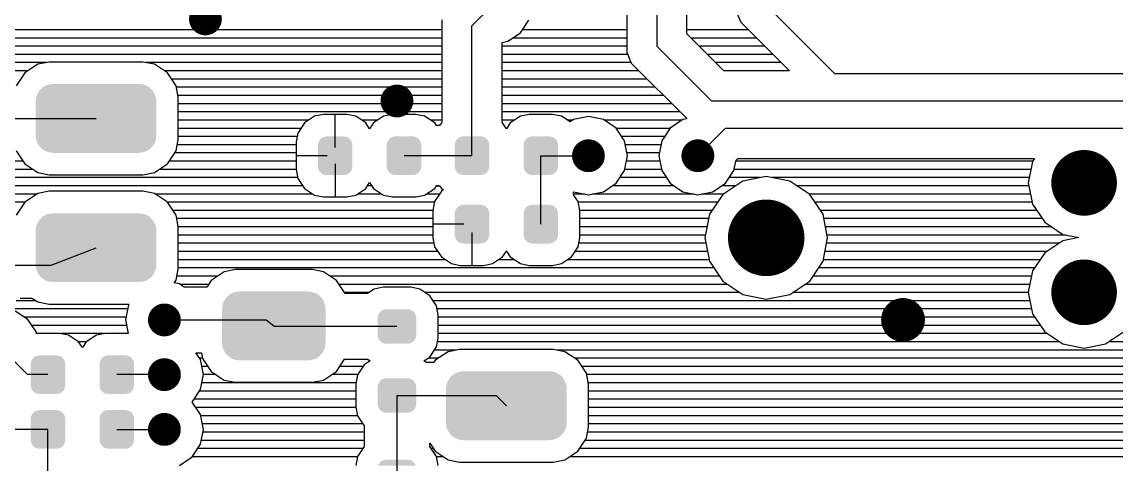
# Model space of a CAD drawing. Extents: x 295 to 953, y 10 to 290.
# Drawn here: x 559.1 to 625.1, y 147 to 173.7 of the extents above; entities that cross this region are included whole.
import ezdxf

# ---------------------------------------------------------------- set-up
doc = ezdxf.new("R2010")
doc.units = 0
doc.header["$LTSCALE"] = 5
doc.header["$MEASUREMENT"] = 0
doc.layers.get('0').update_dxf_attribs({"linetype": 'CONTINUOUS', "lineweight": 25})
doc.layers.add('DV-DPO-A6_BOT', color=7, linetype='CONTINUOUS')

msp = doc.modelspace()

# ---------------------------------------------------------------- linework, layer by layer
for points, const_width in [([(570.631, 173.89, -1), (569.641, 173.89, -1)], 0.991), ([(582.188, 168.937, -1), (581.198, 168.937, -1)], 0.991), ([(593.745, 165.635, -1), (592.755, 165.635, -1)], 0.991), ([(600.349, 165.635, -1), (599.359, 165.635, -1)], 0.991), ([(624.157, 163.998, -1), (622.175, 163.998, -1)], 1.981), ([(605.137, 160.682, -1), (602.826, 160.682, -1)], 2.311), ([(624.157, 157.394, -1), (622.175, 157.394, -1)], 1.981), ([(568.155, 155.729, -1), (567.164, 155.729, -1)], 0.991), ([(612.897, 155.729, -1), (611.576, 155.729, -1)], 1.321), ([(568.155, 152.427, -1), (567.164, 152.427, -1)], 0.991), ([(568.155, 149.125, -1), (567.164, 149.125, -1)], 0.991)]:
    msp.add_lwpolyline(points, format="xyb", close=True, dxfattribs=dict(const_width=const_width))
for points in [[(566.943, 169.575), (566.782, 169.735), (560.12, 169.575), (560.282, 169.735)], [(566.782, 169.735), (566.776, 169.739), (560.282, 169.735), (560.286, 169.739)], [(566.776, 169.739), (566.584, 169.86), (560.286, 169.739), (560.481, 169.86)], [(566.584, 169.86), (566.576, 169.863), (560.481, 169.86), (560.486, 169.863)], [(566.576, 169.863), (566.363, 169.937), (560.486, 169.863), (560.703, 169.937)], [(566.363, 169.937), (566.35, 169.938), (560.703, 169.937), (560.707, 169.938)], [(566.35, 169.938), (566.131, 169.962), (560.707, 169.938), (560.933, 169.962)], [(566.131, 169.962), (566.131, 169.968), (560.933, 169.962), (560.933, 169.968)], [(567.174, 168.924), (567.149, 169.15), (559.89, 168.924), (559.916, 169.15)], [(567.149, 169.15), (567.146, 169.157), (559.916, 169.15), (559.917, 169.157)], [(567.146, 169.157), (567.072, 169.371), (559.917, 169.157), (559.992, 169.371)], [(567.072, 169.371), (567.068, 169.377), (559.992, 169.371), (559.995, 169.377)], [(567.068, 169.377), (566.948, 169.57), (559.995, 169.377), (560.117, 169.57)], [(566.948, 169.57), (566.943, 169.575), (560.117, 169.57), (560.12, 169.575)], [(567.171, 168.841), (567.174, 168.924), (559.893, 168.841), (559.89, 168.924)], [(567.171, 166.933), (567.171, 168.841), (559.893, 166.933), (559.893, 168.841)], [(567.174, 166.85), (567.171, 166.933), (559.89, 166.85), (559.893, 166.933)], [(567.148, 166.624), (567.174, 166.85), (559.915, 166.624), (559.89, 166.85)], [(567.147, 166.618), (567.148, 166.624), (559.917, 166.618), (559.915, 166.624)], [(567.071, 166.403), (567.147, 166.618), (559.992, 166.403), (559.917, 166.618)], [(579.008, 166.286), (578.986, 166.431), (576.928, 166.286), (576.953, 166.431)], [(578.986, 166.431), (578.978, 166.448), (576.953, 166.431), (576.956, 166.448)], [(578.978, 166.448), (578.914, 166.579), (576.956, 166.448), (577.025, 166.579)], [(578.914, 166.579), (578.9, 166.594), (577.025, 166.579), (577.033, 166.594)], [(578.9, 166.594), (578.799, 166.698), (577.033, 166.594), (577.141, 166.698)], [(578.799, 166.698), (578.779, 166.708), (577.141, 166.698), (577.152, 166.708)], [(578.779, 166.708), (578.653, 166.774), (577.152, 166.708), (577.29, 166.774)], [(578.653, 166.774), (578.619, 166.779), (577.29, 166.774), (577.301, 166.779)], [(578.619, 166.779), (578.49, 166.8), (577.301, 166.779), (577.446, 166.8)], [(578.49, 166.8), (578.49, 166.804), (577.446, 166.8), (577.446, 166.804)], [(583.162, 166.286), (583.14, 166.431), (581.082, 166.286), (581.107, 166.431)], [(583.14, 166.431), (583.132, 166.448), (581.107, 166.431), (581.11, 166.448)], [(583.132, 166.448), (583.068, 166.579), (581.11, 166.448), (581.179, 166.579)], [(583.068, 166.579), (583.054, 166.594), (581.179, 166.579), (581.187, 166.594)], [(583.054, 166.594), (582.953, 166.698), (581.187, 166.594), (581.295, 166.698)], [(582.953, 166.698), (582.932, 166.708), (581.295, 166.698), (581.306, 166.708)], [(582.932, 166.708), (582.807, 166.774), (581.306, 166.708), (581.444, 166.774)], [(582.807, 166.774), (582.773, 166.779), (581.444, 166.774), (581.455, 166.779)], [(582.773, 166.779), (582.644, 166.8), (581.455, 166.779), (581.6, 166.8)], [(582.644, 166.8), (582.644, 166.804), (581.6, 166.8), (581.6, 166.804)], [(587.263, 166.286), (587.241, 166.431), (585.183, 166.286), (585.208, 166.431)], [(587.241, 166.431), (587.233, 166.448), (585.208, 166.431), (585.211, 166.448)], [(587.233, 166.448), (587.169, 166.579), (585.211, 166.448), (585.28, 166.579)], [(587.169, 166.579), (587.155, 166.594), (585.28, 166.579), (585.288, 166.594)], [(587.155, 166.594), (587.054, 166.698), (585.288, 166.594), (585.396, 166.698)], [(587.054, 166.698), (587.034, 166.708), (585.396, 166.698), (585.407, 166.708)], [(587.034, 166.708), (586.908, 166.774), (585.407, 166.708), (585.545, 166.774)], [(586.908, 166.774), (586.874, 166.779), (585.545, 166.774), (585.556, 166.779)], [(586.874, 166.779), (586.745, 166.8), (585.556, 166.779), (585.701, 166.8)], [(586.745, 166.8), (586.745, 166.804), (585.701, 166.8), (585.701, 166.804)], [(591.417, 166.286), (591.395, 166.431), (589.337, 166.286), (589.362, 166.431)], [(591.395, 166.431), (591.387, 166.448), (589.362, 166.431), (589.365, 166.448)], [(591.387, 166.448), (591.323, 166.579), (589.365, 166.448), (589.434, 166.579)], [(591.323, 166.579), (591.309, 166.594), (589.434, 166.579), (589.442, 166.594)], [(591.309, 166.594), (591.208, 166.698), (589.442, 166.594), (589.55, 166.698)], [(591.208, 166.698), (591.187, 166.708), (589.55, 166.698), (589.561, 166.708)], [(591.187, 166.708), (591.062, 166.774), (589.561, 166.708), (589.699, 166.774)], [(591.062, 166.774), (591.028, 166.779), (589.699, 166.774), (589.71, 166.779)], [(591.028, 166.779), (590.899, 166.8), (589.71, 166.779), (589.855, 166.8)], [(590.899, 166.8), (590.899, 166.804), (589.855, 166.8), (589.855, 166.804)], [(567.069, 166.397), (567.071, 166.403), (559.995, 166.397), (559.992, 166.403)], [(566.947, 166.205), (567.069, 166.397), (560.116, 166.205), (559.995, 166.397)], [(566.944, 166.2), (566.947, 166.205), (560.121, 166.2), (560.116, 166.205)], [(566.781, 166.039), (566.944, 166.2), (560.281, 166.039), (560.121, 166.2)], [(566.777, 166.035), (566.781, 166.039), (560.288, 166.035), (560.281, 166.039)], [(566.583, 165.915), (566.777, 166.035), (560.479, 165.915), (560.288, 166.035)], [(566.578, 165.912), (566.583, 165.915), (560.488, 165.912), (560.479, 165.915)], [(566.361, 165.838), (566.578, 165.912), (560.701, 165.838), (560.488, 165.912)], [(566.357, 165.836), (566.361, 165.838), (560.714, 165.836), (560.701, 165.838)], [(566.131, 165.812), (566.357, 165.836), (560.933, 165.812), (560.714, 165.836)], [(566.131, 165.807), (566.131, 165.812), (560.933, 165.807), (560.933, 165.812)], [(579.008, 166.283), (579.008, 166.286), (576.928, 166.283), (576.928, 166.286)], [(579.008, 164.988), (579.008, 166.283), (576.928, 164.988), (576.928, 166.283)], [(583.162, 166.283), (583.162, 166.286), (581.082, 166.283), (581.082, 166.286)], [(583.162, 164.988), (583.162, 166.283), (581.082, 164.988), (581.082, 166.283)], [(587.263, 166.283), (587.263, 166.286), (585.183, 166.283), (585.183, 166.286)], [(587.263, 164.988), (587.263, 166.283), (585.183, 164.988), (585.183, 166.283)], [(591.417, 166.283), (591.417, 166.286), (589.337, 166.283), (589.337, 166.286)], [(591.417, 164.988), (591.417, 166.283), (589.337, 164.988), (589.337, 166.283)], [(579.008, 164.985), (579.008, 164.988), (576.928, 164.985), (576.928, 164.988)], [(578.984, 164.84), (579.008, 164.985), (576.95, 164.84), (576.928, 164.985)], [(578.981, 164.822), (578.984, 164.84), (576.959, 164.822), (576.95, 164.84)], [(578.911, 164.691), (578.981, 164.822), (577.022, 164.691), (576.959, 164.822)], [(578.903, 164.676), (578.911, 164.691), (577.037, 164.676), (577.022, 164.691)], [(578.795, 164.573), (578.903, 164.676), (577.137, 164.573), (577.037, 164.676)], [(578.784, 164.562), (578.795, 164.573), (577.158, 164.562), (577.137, 164.573)], [(578.647, 164.497), (578.784, 164.562), (577.284, 164.497), (577.158, 164.562)], [(578.635, 164.492), (578.647, 164.497), (577.317, 164.492), (577.284, 164.497)], [(578.49, 164.471), (578.635, 164.492), (577.446, 164.471), (577.317, 164.492)], [(578.49, 164.466), (578.49, 164.471), (577.446, 164.466), (577.446, 164.471)], [(583.162, 164.985), (583.162, 164.988), (581.082, 164.985), (581.082, 164.988)], [(583.138, 164.84), (583.162, 164.985), (581.104, 164.84), (581.082, 164.985)], [(583.135, 164.822), (583.138, 164.84), (581.112, 164.822), (581.104, 164.84)], [(583.065, 164.691), (583.135, 164.822), (581.176, 164.691), (581.112, 164.822)], [(583.057, 164.676), (583.065, 164.691), (581.191, 164.676), (581.176, 164.691)], [(582.949, 164.573), (583.057, 164.676), (581.291, 164.573), (581.191, 164.676)], [(582.938, 164.562), (582.949, 164.573), (581.312, 164.562), (581.291, 164.573)], [(582.801, 164.497), (582.938, 164.562), (581.438, 164.497), (581.312, 164.562)], [(582.789, 164.492), (582.801, 164.497), (581.471, 164.492), (581.438, 164.497)], [(582.644, 164.471), (582.789, 164.492), (581.6, 164.471), (581.471, 164.492)], [(582.644, 164.466), (582.644, 164.471), (581.6, 164.466), (581.6, 164.471)], [(587.263, 164.985), (587.263, 164.988), (585.183, 164.985), (585.183, 164.988)], [(587.239, 164.84), (587.263, 164.985), (585.205, 164.84), (585.183, 164.985)], [(587.236, 164.822), (587.239, 164.84), (585.214, 164.822), (585.205, 164.84)], [(587.166, 164.691), (587.236, 164.822), (585.277, 164.691), (585.214, 164.822)], [(587.158, 164.676), (587.166, 164.691), (585.292, 164.676), (585.277, 164.691)], [(587.05, 164.573), (587.158, 164.676), (585.392, 164.573), (585.292, 164.676)], [(587.039, 164.562), (587.05, 164.573), (585.413, 164.562), (585.392, 164.573)], [(586.902, 164.497), (587.039, 164.562), (585.539, 164.497), (585.413, 164.562)], [(586.89, 164.492), (586.902, 164.497), (585.572, 164.492), (585.539, 164.497)], [(586.745, 164.471), (586.89, 164.492), (585.701, 164.471), (585.572, 164.492)], [(586.745, 164.466), (586.745, 164.471), (585.701, 164.466), (585.701, 164.471)], [(591.417, 164.985), (591.417, 164.988), (589.337, 164.985), (589.337, 164.988)], [(591.393, 164.84), (591.417, 164.985), (589.359, 164.84), (589.337, 164.985)], [(591.39, 164.822), (591.393, 164.84), (589.367, 164.822), (589.359, 164.84)], [(591.32, 164.691), (591.39, 164.822), (589.431, 164.691), (589.367, 164.822)], [(591.312, 164.676), (591.32, 164.691), (589.446, 164.676), (589.431, 164.691)], [(591.204, 164.573), (591.312, 164.676), (589.546, 164.573), (589.446, 164.676)], [(591.193, 164.562), (591.204, 164.573), (589.567, 164.562), (589.546, 164.573)], [(591.056, 164.497), (591.193, 164.562), (589.693, 164.497), (589.567, 164.562)], [(591.044, 164.492), (591.056, 164.497), (589.726, 164.492), (589.693, 164.497)], [(590.899, 164.471), (591.044, 164.492), (589.855, 164.471), (589.726, 164.492)], [(590.899, 164.466), (590.899, 164.471), (589.855, 164.466), (589.855, 164.471)], [(587.169, 162.452), (587.155, 162.467), (585.28, 162.452), (585.288, 162.467)], [(587.155, 162.467), (587.054, 162.57), (585.288, 162.467), (585.396, 162.57)], [(587.054, 162.57), (587.034, 162.581), (585.396, 162.57), (585.407, 162.581)], [(587.034, 162.581), (586.908, 162.646), (585.407, 162.581), (585.545, 162.646)], [(586.908, 162.646), (586.874, 162.652), (585.545, 162.646), (585.556, 162.652)], [(586.874, 162.652), (586.745, 162.672), (585.556, 162.652), (585.701, 162.672)], [(586.745, 162.672), (586.745, 162.677), (585.701, 162.672), (585.701, 162.677)], [(591.323, 162.452), (591.309, 162.467), (589.434, 162.452), (589.442, 162.467)], [(591.309, 162.467), (591.208, 162.57), (589.442, 162.467), (589.55, 162.57)], [(591.208, 162.57), (591.187, 162.581), (589.55, 162.57), (589.561, 162.581)], [(591.187, 162.581), (591.062, 162.646), (589.561, 162.581), (589.699, 162.646)], [(591.062, 162.646), (591.028, 162.652), (589.699, 162.646), (589.71, 162.652)], [(591.028, 162.652), (590.899, 162.672), (589.71, 162.652), (589.855, 162.672)], [(590.899, 162.672), (590.899, 162.677), (589.855, 162.672), (589.855, 162.677)], [(566.943, 161.776), (566.782, 161.936), (560.12, 161.776), (560.282, 161.936)], [(566.782, 161.936), (566.776, 161.94), (560.282, 161.936), (560.286, 161.94)], [(566.776, 161.94), (566.584, 162.06), (560.286, 161.94), (560.481, 162.06)], [(566.584, 162.06), (566.576, 162.063), (560.481, 162.06), (560.486, 162.063)], [(566.576, 162.063), (566.363, 162.137), (560.486, 162.063), (560.703, 162.137)], [(566.363, 162.137), (566.35, 162.139), (560.703, 162.137), (560.707, 162.139)], [(566.35, 162.139), (566.131, 162.163), (560.707, 162.139), (560.933, 162.163)], [(566.131, 162.163), (566.131, 162.168), (560.933, 162.163), (560.933, 162.168)], [(587.263, 162.158), (587.241, 162.303), (585.183, 162.158), (585.208, 162.303)], [(587.263, 162.155), (587.263, 162.158), (585.183, 162.155), (585.183, 162.158)], [(587.263, 160.861), (587.263, 162.155), (585.183, 160.861), (585.183, 162.155)], [(587.241, 162.303), (587.233, 162.321), (585.208, 162.303), (585.211, 162.321)], [(587.233, 162.321), (587.169, 162.452), (585.211, 162.321), (585.28, 162.452)], [(591.417, 162.158), (591.395, 162.303), (589.337, 162.158), (589.362, 162.303)], [(591.417, 162.155), (591.417, 162.158), (589.337, 162.155), (589.337, 162.158)], [(591.417, 160.861), (591.417, 162.155), (589.337, 160.861), (589.337, 162.155)], [(591.395, 162.303), (591.387, 162.321), (589.362, 162.303), (589.365, 162.321)], [(591.387, 162.321), (591.323, 162.452), (589.365, 162.321), (589.434, 162.452)], [(567.174, 161.125), (567.149, 161.351), (559.89, 161.125), (559.916, 161.351)], [(567.149, 161.351), (567.146, 161.357), (559.916, 161.351), (559.917, 161.357)], [(567.146, 161.357), (567.072, 161.572), (559.917, 161.357), (559.992, 161.572)], [(567.072, 161.572), (567.068, 161.578), (559.992, 161.572), (559.995, 161.578)], [(567.068, 161.578), (566.948, 161.77), (559.995, 161.578), (560.117, 161.77)], [(566.948, 161.77), (566.943, 161.776), (560.117, 161.77), (560.12, 161.776)], [(567.171, 161.042), (567.174, 161.125), (559.893, 161.042), (559.89, 161.125)], [(567.171, 159.134), (567.171, 161.042), (559.893, 159.134), (559.893, 161.042)], [(587.263, 160.857), (587.263, 160.861), (585.183, 160.857), (585.183, 160.861)], [(587.239, 160.712), (587.263, 160.857), (585.205, 160.712), (585.183, 160.857)], [(587.236, 160.695), (587.239, 160.712), (585.214, 160.695), (585.205, 160.712)], [(587.166, 160.564), (587.236, 160.695), (585.277, 160.564), (585.214, 160.695)], [(587.158, 160.549), (587.166, 160.564), (585.292, 160.549), (585.277, 160.564)], [(587.05, 160.446), (587.158, 160.549), (585.392, 160.446), (585.292, 160.549)], [(591.417, 160.857), (591.417, 160.861), (589.337, 160.857), (589.337, 160.861)], [(591.393, 160.712), (591.417, 160.857), (589.359, 160.712), (589.337, 160.857)], [(591.39, 160.695), (591.393, 160.712), (589.367, 160.695), (589.359, 160.712)], [(591.32, 160.564), (591.39, 160.695), (589.431, 160.564), (589.367, 160.695)], [(591.312, 160.549), (591.32, 160.564), (589.446, 160.549), (589.431, 160.564)], [(591.204, 160.446), (591.312, 160.549), (589.546, 160.446), (589.446, 160.549)], [(587.039, 160.435), (587.05, 160.446), (585.413, 160.435), (585.392, 160.446)], [(586.902, 160.369), (587.039, 160.435), (585.539, 160.369), (585.413, 160.435)], [(586.89, 160.364), (586.902, 160.369), (585.572, 160.364), (585.539, 160.369)], [(586.745, 160.343), (586.89, 160.364), (585.701, 160.343), (585.572, 160.364)], [(586.745, 160.339), (586.745, 160.343), (585.701, 160.339), (585.701, 160.343)], [(591.193, 160.435), (591.204, 160.446), (589.567, 160.435), (589.546, 160.446)], [(591.056, 160.369), (591.193, 160.435), (589.693, 160.369), (589.567, 160.435)], [(591.044, 160.364), (591.056, 160.369), (589.726, 160.364), (589.693, 160.369)], [(590.899, 160.343), (591.044, 160.364), (589.855, 160.343), (589.726, 160.364)], [(590.899, 160.339), (590.899, 160.343), (589.855, 160.339), (589.855, 160.343)], [(567.174, 159.051), (567.171, 159.134), (559.89, 159.051), (559.893, 159.134)], [(567.148, 158.825), (567.174, 159.051), (559.915, 158.825), (559.89, 159.051)], [(567.147, 158.819), (567.148, 158.825), (559.917, 158.819), (559.915, 158.825)], [(567.071, 158.604), (567.147, 158.819), (559.992, 158.604), (559.917, 158.819)], [(567.069, 158.598), (567.071, 158.604), (559.995, 158.598), (559.992, 158.604)], [(566.947, 158.406), (567.069, 158.598), (560.116, 158.406), (559.995, 158.598)], [(566.944, 158.4), (566.947, 158.406), (560.121, 158.4), (560.116, 158.406)], [(566.781, 158.24), (566.944, 158.4), (560.281, 158.24), (560.121, 158.4)], [(566.777, 158.236), (566.781, 158.24), (560.288, 158.236), (560.281, 158.24)], [(566.583, 158.116), (566.777, 158.236), (560.479, 158.116), (560.288, 158.236)], [(566.578, 158.113), (566.583, 158.116), (560.488, 158.113), (560.479, 158.116)], [(566.361, 158.039), (566.578, 158.113), (560.701, 158.039), (560.488, 158.113)], [(566.357, 158.037), (566.361, 158.039), (560.714, 158.037), (560.701, 158.039)], [(566.131, 158.013), (566.357, 158.037), (560.933, 158.013), (560.714, 158.037)], [(566.131, 158.008), (566.131, 158.013), (560.933, 158.008), (560.933, 158.013)], [(577.15, 157.056), (576.995, 157.213), (571.375, 157.056), (571.534, 157.213)], [(576.995, 157.213), (576.982, 157.22), (571.534, 157.213), (571.542, 157.22)], [(576.982, 157.22), (576.797, 157.338), (571.542, 157.22), (571.732, 157.338)], [(576.797, 157.338), (576.782, 157.343), (571.732, 157.338), (571.741, 157.343)], [(576.782, 157.343), (576.576, 157.415), (571.741, 157.343), (571.955, 157.415)], [(576.576, 157.415), (576.552, 157.418), (571.955, 157.415), (571.963, 157.418)], [(576.552, 157.418), (576.344, 157.442), (571.963, 157.418), (572.183, 157.442)], [(576.344, 157.442), (576.344, 157.446), (572.183, 157.442), (572.183, 157.446)], [(577.384, 156.406), (577.359, 156.626), (571.143, 156.406), (571.169, 156.626)], [(577.359, 156.626), (577.355, 156.639), (571.169, 156.626), (571.17, 156.639)], [(577.355, 156.639), (577.283, 156.848), (571.17, 156.639), (571.245, 156.848)], [(577.283, 156.848), (577.276, 156.859), (571.245, 156.848), (571.249, 156.859)], [(577.276, 156.859), (577.16, 157.047), (571.249, 156.859), (571.369, 157.047)], [(577.16, 157.047), (577.15, 157.056), (571.369, 157.047), (571.375, 157.056)], [(577.384, 156.403), (577.384, 156.406), (571.143, 156.403), (571.143, 156.406)], [(577.384, 154.329), (577.384, 156.403), (571.143, 154.329), (571.143, 156.403)], [(582.862, 154.811), (582.862, 155.855), (580.524, 154.811), (580.524, 155.855)], [(582.858, 155.855), (582.837, 156.001), (580.527, 155.855), (580.551, 156.001)], [(582.837, 156.001), (582.829, 156.018), (580.551, 156.001), (580.553, 156.018)], [(582.829, 156.018), (582.766, 156.15), (580.553, 156.018), (580.622, 156.15)], [(582.766, 156.15), (582.753, 156.164), (580.622, 156.15), (580.63, 156.164)], [(582.753, 156.164), (582.652, 156.269), (580.63, 156.164), (580.737, 156.269)], [(582.652, 156.269), (582.633, 156.279), (580.737, 156.269), (580.748, 156.279)], [(582.633, 156.279), (582.506, 156.346), (580.748, 156.279), (580.885, 156.346)], [(582.506, 156.346), (582.475, 156.351), (580.885, 156.346), (580.896, 156.351)], [(582.475, 156.351), (582.343, 156.373), (580.896, 156.351), (581.042, 156.373)], [(582.835, 154.665), (582.858, 154.811), (580.548, 154.665), (580.527, 154.811)], [(582.832, 154.648), (582.835, 154.665), (580.556, 154.648), (580.548, 154.665)], [(582.763, 154.516), (582.832, 154.648), (580.619, 154.516), (580.556, 154.648)], [(577.384, 154.326), (577.384, 154.329), (571.143, 154.326), (571.143, 154.329)], [(577.358, 154.106), (577.384, 154.326), (571.168, 154.106), (571.143, 154.326)], [(577.356, 154.094), (577.358, 154.106), (571.172, 154.094), (571.168, 154.106)], [(577.282, 153.884), (577.356, 154.094), (571.243, 153.884), (571.172, 154.094)], [(577.278, 153.873), (577.282, 153.884), (571.251, 153.873), (571.243, 153.884)], [(582.756, 154.502), (582.763, 154.516), (580.633, 154.502), (580.619, 154.516)], [(582.648, 154.397), (582.756, 154.502), (580.734, 154.397), (580.633, 154.502)], [(582.638, 154.387), (582.648, 154.397), (580.753, 154.387), (580.734, 154.397)], [(582.5, 154.32), (582.638, 154.387), (580.88, 154.32), (580.753, 154.387)], [(582.489, 154.315), (582.5, 154.32), (580.911, 154.315), (580.88, 154.32)], [(582.343, 154.293), (582.489, 154.315), (581.042, 154.293), (580.911, 154.315)], [(561.673, 153.078), (561.651, 153.223), (559.593, 153.078), (559.617, 153.223)], [(561.651, 153.223), (561.642, 153.24), (559.617, 153.223), (559.62, 153.24)], [(561.642, 153.24), (561.579, 153.371), (559.62, 153.24), (559.69, 153.371)], [(561.579, 153.371), (561.564, 153.386), (559.69, 153.371), (559.697, 153.386)], [(561.564, 153.386), (561.464, 153.49), (559.697, 153.386), (559.805, 153.49)], [(561.464, 153.49), (561.443, 153.5), (559.805, 153.49), (559.817, 153.5)], [(561.443, 153.5), (561.317, 153.566), (559.817, 153.5), (559.954, 153.566)], [(561.317, 153.566), (561.283, 153.571), (559.954, 153.566), (559.966, 153.571)], [(561.283, 153.571), (561.154, 153.592), (559.966, 153.571), (560.111, 153.592)], [(561.154, 153.592), (561.154, 153.596), (560.111, 153.592), (560.111, 153.596)], [(565.827, 153.078), (565.805, 153.223), (563.746, 153.078), (563.771, 153.223)], [(565.805, 153.223), (565.796, 153.24), (563.771, 153.223), (563.774, 153.24)], [(565.796, 153.24), (565.733, 153.371), (563.774, 153.24), (563.844, 153.371)], [(565.733, 153.371), (565.718, 153.386), (563.844, 153.371), (563.851, 153.386)], [(565.718, 153.386), (565.618, 153.49), (563.851, 153.386), (563.959, 153.49)], [(565.618, 153.49), (565.597, 153.5), (563.959, 153.49), (563.971, 153.5)], [(565.597, 153.5), (565.471, 153.566), (563.971, 153.5), (564.108, 153.566)], [(565.471, 153.566), (565.437, 153.571), (564.108, 153.566), (564.12, 153.571)], [(565.437, 153.571), (565.308, 153.592), (564.12, 153.571), (564.265, 153.592)], [(565.308, 153.592), (565.308, 153.596), (564.265, 153.592), (564.265, 153.596)], [(577.158, 153.686), (577.278, 153.873), (571.367, 153.686), (571.251, 153.873)], [(577.152, 153.676), (577.158, 153.686), (571.377, 153.676), (571.367, 153.686)], [(576.993, 153.52), (577.152, 153.676), (571.532, 153.52), (571.377, 153.676)], [(576.985, 153.512), (576.993, 153.52), (571.544, 153.512), (571.532, 153.52)], [(576.794, 153.394), (576.985, 153.512), (571.73, 153.394), (571.544, 153.512)], [(576.786, 153.389), (576.794, 153.394), (571.745, 153.389), (571.73, 153.394)], [(576.572, 153.317), (576.786, 153.389), (571.951, 153.317), (571.745, 153.389)], [(576.564, 153.314), (576.572, 153.317), (571.975, 153.314), (571.951, 153.317)], [(576.344, 153.29), (576.564, 153.314), (572.183, 153.29), (571.975, 153.314)], [(576.344, 153.286), (576.344, 153.29), (572.183, 153.286), (572.183, 153.29)], [(561.673, 153.075), (561.673, 153.078), (559.593, 153.075), (559.593, 153.078)], [(561.673, 151.78), (561.673, 153.075), (559.593, 151.78), (559.593, 153.075)], [(565.827, 153.075), (565.827, 153.078), (563.746, 153.075), (563.746, 153.078)], [(565.827, 151.78), (565.827, 153.075), (563.746, 151.78), (563.746, 153.075)], [(591.341, 152.527), (591.128, 152.601), (585.251, 152.527), (585.468, 152.601)], [(591.128, 152.601), (591.115, 152.603), (585.468, 152.601), (585.472, 152.603)], [(591.115, 152.603), (590.896, 152.627), (585.472, 152.603), (585.698, 152.627)], [(590.896, 152.627), (590.896, 152.632), (585.698, 152.627), (585.698, 152.632)], [(582.829, 151.857), (582.766, 151.989), (580.553, 151.857), (580.622, 151.989)], [(582.766, 151.989), (582.753, 152.004), (580.622, 151.989), (580.63, 152.004)], [(582.753, 152.004), (582.652, 152.108), (580.63, 152.004), (580.737, 152.108)], [(582.652, 152.108), (582.633, 152.119), (580.737, 152.108), (580.748, 152.119)], [(582.633, 152.119), (582.506, 152.185), (580.748, 152.119), (580.885, 152.185)], [(582.506, 152.185), (582.475, 152.191), (580.885, 152.185), (580.896, 152.191)], [(582.475, 152.191), (582.343, 152.213), (580.896, 152.191), (581.042, 152.213)], [(591.911, 151.821), (591.837, 152.036), (584.682, 151.821), (584.757, 152.036)], [(591.837, 152.036), (591.833, 152.042), (584.757, 152.036), (584.76, 152.042)], [(591.833, 152.042), (591.713, 152.234), (584.76, 152.042), (584.882, 152.234)], [(591.713, 152.234), (591.708, 152.239), (584.882, 152.234), (584.885, 152.239)], [(591.708, 152.239), (591.547, 152.4), (584.885, 152.239), (585.047, 152.4)], [(591.547, 152.4), (591.541, 152.404), (585.047, 152.4), (585.051, 152.404)], [(591.541, 152.404), (591.349, 152.524), (585.051, 152.404), (585.246, 152.524)], [(591.349, 152.524), (591.341, 152.527), (585.246, 152.524), (585.251, 152.527)], [(561.673, 151.777), (561.673, 151.78), (559.593, 151.777), (559.593, 151.78)], [(561.648, 151.632), (561.673, 151.777), (559.615, 151.632), (559.593, 151.777)], [(561.645, 151.614), (561.648, 151.632), (559.623, 151.614), (559.615, 151.632)], [(561.576, 151.483), (561.645, 151.614), (559.687, 151.483), (559.623, 151.614)], [(561.568, 151.468), (561.576, 151.483), (559.701, 151.468), (559.687, 151.483)], [(561.46, 151.365), (561.568, 151.468), (559.802, 151.365), (559.701, 151.468)], [(561.449, 151.354), (561.46, 151.365), (559.822, 151.354), (559.802, 151.365)], [(561.311, 151.289), (561.449, 151.354), (559.948, 151.289), (559.822, 151.354)], [(561.3, 151.284), (561.311, 151.289), (559.982, 151.284), (559.948, 151.289)], [(561.154, 151.263), (561.3, 151.284), (560.111, 151.263), (559.982, 151.284)], [(561.154, 151.258), (561.154, 151.263), (560.111, 151.258), (560.111, 151.263)], [(565.827, 151.777), (565.827, 151.78), (563.746, 151.777), (563.746, 151.78)], [(565.802, 151.632), (565.827, 151.777), (563.768, 151.632), (563.746, 151.777)], [(565.799, 151.614), (565.802, 151.632), (563.777, 151.614), (563.768, 151.632)], [(565.73, 151.483), (565.799, 151.614), (563.841, 151.483), (563.777, 151.614)], [(565.722, 151.468), (565.73, 151.483), (563.855, 151.468), (563.841, 151.483)], [(565.614, 151.365), (565.722, 151.468), (563.956, 151.365), (563.855, 151.468)], [(565.603, 151.354), (565.614, 151.365), (563.976, 151.354), (563.956, 151.365)], [(565.465, 151.289), (565.603, 151.354), (564.102, 151.289), (563.976, 151.354)], [(565.454, 151.284), (565.465, 151.289), (564.136, 151.284), (564.102, 151.289)], [(565.308, 151.263), (565.454, 151.284), (564.265, 151.263), (564.136, 151.284)], [(565.308, 151.258), (565.308, 151.263), (564.265, 151.258), (564.265, 151.263)], [(582.862, 150.651), (582.862, 151.694), (580.524, 150.651), (580.524, 151.694)], [(582.858, 151.694), (582.837, 151.841), (580.527, 151.694), (580.551, 151.841)], [(582.837, 151.841), (582.829, 151.857), (580.551, 151.841), (580.553, 151.857)], [(591.939, 151.589), (591.914, 151.815), (584.655, 151.589), (584.681, 151.815)], [(591.936, 151.506), (591.939, 151.589), (584.658, 151.506), (584.655, 151.589)], [(591.936, 149.598), (591.936, 151.506), (584.658, 149.598), (584.658, 151.506)], [(591.914, 151.815), (591.911, 151.821), (584.681, 151.815), (584.682, 151.821)], [(582.835, 150.505), (582.858, 150.651), (580.548, 150.505), (580.527, 150.651)], [(561.673, 149.776), (561.651, 149.921), (559.593, 149.776), (559.617, 149.921)], [(561.651, 149.921), (561.642, 149.938), (559.617, 149.921), (559.62, 149.938)], [(561.642, 149.938), (561.579, 150.069), (559.62, 149.938), (559.69, 150.069)], [(561.579, 150.069), (561.564, 150.084), (559.69, 150.069), (559.697, 150.084)], [(561.564, 150.084), (561.464, 150.188), (559.697, 150.084), (559.805, 150.188)], [(561.464, 150.188), (561.443, 150.198), (559.805, 150.188), (559.817, 150.198)], [(561.443, 150.198), (561.317, 150.264), (559.817, 150.198), (559.954, 150.264)], [(561.317, 150.264), (561.283, 150.269), (559.954, 150.264), (559.966, 150.269)], [(561.283, 150.269), (561.154, 150.29), (559.966, 150.269), (560.111, 150.29)], [(561.154, 150.29), (561.154, 150.294), (560.111, 150.29), (560.111, 150.294)], [(565.827, 149.776), (565.805, 149.921), (563.746, 149.776), (563.771, 149.921)], [(565.805, 149.921), (565.796, 149.938), (563.771, 149.921), (563.774, 149.938)], [(565.796, 149.938), (565.733, 150.069), (563.774, 149.938), (563.844, 150.069)], [(565.733, 150.069), (565.718, 150.084), (563.844, 150.069), (563.851, 150.084)], [(565.718, 150.084), (565.618, 150.188), (563.851, 150.084), (563.959, 150.188)], [(565.618, 150.188), (565.597, 150.198), (563.959, 150.188), (563.971, 150.198)], [(565.597, 150.198), (565.471, 150.264), (563.971, 150.198), (564.108, 150.264)], [(565.471, 150.264), (565.437, 150.269), (564.108, 150.264), (564.12, 150.269)], [(565.437, 150.269), (565.308, 150.29), (564.12, 150.269), (564.265, 150.29)], [(565.308, 150.29), (565.308, 150.294), (564.265, 150.29), (564.265, 150.294)], [(582.832, 150.488), (582.835, 150.505), (580.556, 150.488), (580.548, 150.505)], [(582.763, 150.356), (582.832, 150.488), (580.619, 150.356), (580.556, 150.488)], [(582.756, 150.342), (582.763, 150.356), (580.633, 150.342), (580.619, 150.356)], [(582.648, 150.237), (582.756, 150.342), (580.734, 150.237), (580.633, 150.342)], [(582.638, 150.227), (582.648, 150.237), (580.753, 150.227), (580.734, 150.237)], [(582.5, 150.16), (582.638, 150.227), (580.88, 150.16), (580.753, 150.227)], [(582.489, 150.154), (582.5, 150.16), (580.911, 150.154), (580.88, 150.16)], [(582.343, 150.132), (582.489, 150.154), (581.042, 150.132), (580.911, 150.154)], [(561.673, 149.773), (561.673, 149.776), (559.593, 149.773), (559.593, 149.776)], [(561.673, 148.478), (561.673, 149.773), (559.593, 148.478), (559.593, 149.773)], [(565.827, 149.773), (565.827, 149.776), (563.746, 149.773), (563.746, 149.776)], [(565.827, 148.478), (565.827, 149.773), (563.746, 148.478), (563.746, 149.773)], [(591.939, 149.515), (591.936, 149.598), (584.655, 149.515), (584.658, 149.598)], [(591.913, 149.289), (591.939, 149.515), (584.68, 149.289), (584.655, 149.515)], [(591.912, 149.282), (591.913, 149.289), (584.682, 149.282), (584.68, 149.289)], [(591.836, 149.068), (591.912, 149.282), (584.757, 149.068), (584.682, 149.282)], [(591.834, 149.062), (591.836, 149.068), (584.76, 149.062), (584.757, 149.068)], [(591.712, 148.869), (591.834, 149.062), (584.881, 148.869), (584.76, 149.062)], [(591.709, 148.864), (591.712, 148.869), (584.886, 148.864), (584.881, 148.869)], [(591.546, 148.704), (591.709, 148.864), (585.046, 148.704), (584.886, 148.864)], [(591.542, 148.7), (591.546, 148.704), (585.053, 148.7), (585.046, 148.704)], [(591.348, 148.579), (591.542, 148.7), (585.244, 148.579), (585.053, 148.7)], [(561.673, 148.475), (561.673, 148.478), (559.593, 148.475), (559.593, 148.478)], [(561.648, 148.33), (561.673, 148.475), (559.615, 148.33), (559.593, 148.475)], [(561.645, 148.312), (561.648, 148.33), (559.623, 148.312), (559.615, 148.33)], [(561.576, 148.181), (561.645, 148.312), (559.687, 148.181), (559.623, 148.312)], [(561.568, 148.166), (561.576, 148.181), (559.701, 148.166), (559.687, 148.181)], [(561.46, 148.063), (561.568, 148.166), (559.802, 148.063), (559.701, 148.166)], [(561.449, 148.052), (561.46, 148.063), (559.822, 148.052), (559.802, 148.063)], [(561.311, 147.987), (561.449, 148.052), (559.948, 147.987), (559.822, 148.052)], [(561.3, 147.982), (561.311, 147.987), (559.982, 147.982), (559.948, 147.987)], [(561.154, 147.961), (561.3, 147.982), (560.111, 147.961), (559.982, 147.982)], [(561.154, 147.956), (561.154, 147.961), (560.111, 147.956), (560.111, 147.961)], [(565.827, 148.475), (565.827, 148.478), (563.746, 148.475), (563.746, 148.478)], [(565.802, 148.33), (565.827, 148.475), (563.768, 148.33), (563.746, 148.475)], [(565.799, 148.312), (565.802, 148.33), (563.777, 148.312), (563.768, 148.33)], [(565.73, 148.181), (565.799, 148.312), (563.841, 148.181), (563.777, 148.312)], [(565.722, 148.166), (565.73, 148.181), (563.855, 148.166), (563.841, 148.181)], [(565.614, 148.063), (565.722, 148.166), (563.956, 148.063), (563.855, 148.166)], [(565.603, 148.052), (565.614, 148.063), (563.976, 148.052), (563.956, 148.063)], [(565.465, 147.987), (565.603, 148.052), (564.102, 147.987), (563.976, 148.052)], [(565.454, 147.982), (565.465, 147.987), (564.136, 147.982), (564.102, 147.987)], [(565.308, 147.961), (565.454, 147.982), (564.265, 147.961), (564.136, 147.982)], [(565.308, 147.956), (565.308, 147.961), (564.265, 147.956), (564.265, 147.961)], [(591.343, 148.577), (591.348, 148.579), (585.253, 148.577), (585.244, 148.579)], [(591.126, 148.502), (591.343, 148.577), (585.466, 148.502), (585.253, 148.577)], [(591.122, 148.501), (591.126, 148.502), (585.479, 148.501), (585.466, 148.502)], [(590.896, 148.477), (591.122, 148.501), (585.698, 148.477), (585.479, 148.501)], [(590.896, 148.472), (590.896, 148.477), (585.698, 148.472), (585.698, 148.477)], [(582.506, 147.265), (582.475, 147.271), (580.885, 147.265), (580.896, 147.271)], [(582.475, 147.271), (582.343, 147.293), (580.896, 147.271), (581.042, 147.293)], [(582.829, 146.937), (582.766, 147.069), (580.553, 146.937), (580.622, 147.069)], [(582.766, 147.069), (582.753, 147.084), (580.622, 147.069), (580.63, 147.084)], [(582.753, 147.084), (582.652, 147.188), (580.63, 147.084), (580.737, 147.188)], [(582.652, 147.188), (582.633, 147.199), (580.737, 147.188), (580.748, 147.199)], [(582.633, 147.199), (582.506, 147.265), (580.748, 147.199), (580.885, 147.265)]]:
    msp.add_solid(points)
at = {"layer": 'DV-DPO-A6_BOT'}
for p, q in [((597.377, 179.669), (597.377, 172.239)), ((595.561, 176.519), (595.561, 172.603)), ((599.193, 172.992), (599.193, 176.519)), ((586.223, 173.461), (587.471, 174.716)), ((602.165, 174.359), (602.443, 173.692)), ((603.981, 174.716), (608.109, 170.588)), ((584.407, 173.824), (584.407, 167.636)), ((589.142, 173.052), (589.651, 173.818)), ((602.443, 173.692), (605.381, 170.753)), ((584.407, 173.23), (539.13, 173.23)), ((586.223, 165.635), (586.223, 173.461)), ((588.376, 172.543), (589.142, 173.052)), ((595.561, 173.23), (589.261, 173.23)), ((602.905, 173.23), (599.193, 173.23)), ((584.407, 172.735), (540.035, 172.735)), ((588.039, 172.47), (588.376, 172.543)), ((588.039, 167.636), (588.039, 172.47)), ((595.561, 172.735), (588.667, 172.735)), ((595.561, 172.603), (595.561, 171.883)), ((601.432, 170.753), (599.193, 172.992)), ((603.4, 172.735), (599.451, 172.735)), ((584.407, 172.239), (540.656, 172.239)), ((584.407, 171.744), (540.992, 171.744)), ((595.561, 172.239), (588.039, 172.239)), ((595.621, 171.744), (588.039, 171.744)), ((595.561, 171.883), (595.839, 171.216)), ((597.377, 172.239), (600.679, 168.937)), ((603.895, 172.239), (599.946, 172.239)), ((604.391, 171.744), (600.442, 171.744)), ((560.52, 171.249), (541.323, 171.249)), ((560.012, 171.15), (559.233, 170.628)), ((560.705, 171.288), (560.012, 171.15)), ((566.365, 171.288), (560.705, 171.288)), ((567.058, 171.15), (566.365, 171.288)), ((584.407, 171.249), (566.55, 171.249)), ((567.838, 170.628), (567.058, 171.15)), ((595.825, 171.249), (588.039, 171.249)), ((595.839, 171.216), (599.141, 167.914)), ((604.886, 171.249), (600.937, 171.249)), ((559.424, 170.753), (541.448, 170.753)), ((559.233, 170.628), (558.711, 169.849)), ((584.407, 170.753), (567.646, 170.753)), ((568.359, 169.849), (567.838, 170.628)), ((596.301, 170.753), (588.039, 170.753)), ((605.381, 170.753), (601.432, 170.753)), ((608.109, 170.588), (652.884, 170.588)), ((584.407, 170.258), (568.082, 170.258)), ((568.498, 169.162), (568.359, 169.849)), ((584.407, 169.763), (568.373, 169.763)), ((596.796, 170.258), (588.039, 170.258)), ((597.291, 169.763), (588.039, 169.763)), ((584.407, 169.268), (568.472, 169.268)), ((568.498, 166.613), (568.498, 169.162)), ((597.787, 169.268), (588.039, 169.268)), ((584.407, 168.772), (568.498, 168.772)), ((598.282, 168.772), (588.039, 168.772)), ((600.679, 168.937), (637.001, 168.937)), ((552.972, 167.887), (563.532, 167.887)), ((584.407, 168.277), (568.498, 168.277)), ((576.37, 167.782), (568.498, 167.782)), ((576.727, 168.019), (576.119, 167.617)), ((577.262, 168.125), (576.727, 168.019)), ((578.668, 168.125), (577.262, 168.125)), ((577.968, 166.131), (577.968, 168.125)), ((579.203, 168.019), (578.668, 168.125)), ((579.811, 167.617), (579.203, 168.019)), ((580.531, 167.782), (579.56, 167.782)), ((580.887, 168.019), (580.28, 167.617)), ((581.422, 168.125), (580.887, 168.019)), ((582.829, 168.125), (581.422, 168.125)), ((583.364, 168.019), (582.829, 168.125)), ((583.971, 167.617), (583.364, 168.019)), ((584.407, 167.782), (583.72, 167.782)), ((598.777, 168.277), (588.039, 168.277)), ((588.786, 167.782), (588.039, 167.782)), ((589.142, 168.019), (588.535, 167.617)), ((589.677, 168.125), (589.142, 168.019)), ((591.084, 168.125), (589.677, 168.125)), ((591.619, 168.019), (591.084, 168.125)), ((592.14, 167.676), (591.619, 168.019)), ((592.305, 167.782), (591.975, 167.782)), ((592.352, 167.815), (592.14, 167.676)), ((593.25, 167.993), (592.352, 167.815)), ((594.155, 167.815), (593.25, 167.993)), ((594.921, 167.306), (594.155, 167.815)), ((598.909, 167.782), (594.201, 167.782)), ((598.956, 167.815), (598.19, 167.306)), ((599.193, 167.861), (598.956, 167.815)), ((599.141, 167.914), (599.193, 167.861)), ((575.901, 167.286), (568.498, 167.286)), ((576.119, 167.617), (575.71, 167.002)), ((580.042, 167.267), (579.811, 167.617)), ((580.062, 167.286), (580.029, 167.286)), ((580.28, 167.617), (580.042, 167.267)), ((584.077, 167.451), (583.971, 167.617)), ((584.268, 167.451), (584.077, 167.451)), ((584.374, 167.617), (584.268, 167.451)), ((584.407, 167.636), (584.374, 167.617)), ((588.066, 167.617), (588.039, 167.636)), ((588.297, 167.267), (588.066, 167.617)), ((588.317, 167.286), (588.284, 167.286)), ((588.535, 167.617), (588.297, 167.267)), ((595.429, 166.54), (594.921, 167.306)), ((598.183, 167.286), (594.927, 167.286)), ((598.19, 167.306), (597.681, 166.54)), ((601.505, 167.286), (599.854, 165.635)), ((626.481, 167.286), (601.505, 167.286)), ((568.359, 165.926), (568.498, 166.613)), ((575.67, 166.791), (568.498, 166.791)), ((575.71, 167.002), (575.604, 166.467)), ((575.604, 166.467), (575.604, 164.803)), ((597.846, 166.791), (595.264, 166.791)), ((595.607, 165.635), (595.429, 166.54)), ((597.681, 166.54), (597.503, 165.635)), ((558.711, 165.926), (559.233, 165.147)), ((567.838, 165.147), (568.359, 165.926)), ((575.604, 165.8), (568.28, 165.8)), ((575.604, 166.296), (568.432, 166.296)), ((597.635, 166.296), (595.475, 166.296)), ((597.536, 165.8), (595.574, 165.8)), ((559.127, 165.305), (554.848, 165.305)), ((559.233, 165.147), (560.012, 164.625)), ((567.058, 164.625), (567.838, 165.147)), ((575.604, 165.305), (567.943, 165.305)), ((577.473, 165.635), (575.604, 165.635)), ((577.968, 165.14), (577.968, 163.146)), ((586.223, 165.635), (582.122, 165.635)), ((590.377, 165.635), (593.25, 165.635)), ((590.377, 161.508), (590.377, 165.635)), ((595.429, 164.737), (595.607, 165.635)), ((597.569, 165.305), (595.541, 165.305)), ((597.503, 165.635), (597.681, 164.737)), ((602.033, 164.737), (602.159, 165.371)), ((620.069, 165.305), (602.145, 165.305)), ((602.159, 165.371), (602.258, 165.47)), ((602.258, 165.47), (620.181, 165.47)), ((620.055, 165.285), (619.798, 163.998)), ((620.181, 165.47), (620.055, 165.285)), ((559.728, 164.81), (555.178, 164.81)), ((560.012, 164.625), (560.705, 164.486)), ((560.705, 164.486), (566.365, 164.486)), ((566.365, 164.486), (567.058, 164.625)), ((575.604, 164.81), (567.342, 164.81)), ((575.604, 164.803), (575.71, 164.268)), ((594.921, 163.971), (595.429, 164.737)), ((597.668, 164.81), (595.442, 164.81)), ((597.681, 164.737), (598.19, 163.971)), ((601.525, 163.971), (602.033, 164.737)), ((619.963, 164.81), (602.046, 164.81)), ((575.703, 164.315), (555.283, 164.315)), ((576.013, 163.819), (555.297, 163.819)), ((575.71, 164.268), (576.119, 163.661)), ((579.811, 163.661), (580.042, 164.011)), ((580.167, 163.819), (579.923, 163.819)), ((580.042, 164.011), (580.28, 163.661)), ((583.971, 163.661), (584.077, 163.819)), ((584.268, 163.819), (584.077, 163.819)), ((584.077, 163.819), (584.268, 163.819)), ((584.268, 163.819), (584.374, 163.661)), ((594.155, 163.463), (594.921, 163.971)), ((598.414, 163.819), (594.696, 163.819)), ((597.958, 164.315), (595.152, 164.315)), ((598.19, 163.971), (598.956, 163.463)), ((600.759, 163.463), (601.525, 163.971)), ((602.139, 163.819), (601.3, 163.819)), ((602.568, 164.103), (601.366, 163.304)), ((603.625, 164.315), (601.756, 164.315)), ((603.981, 164.387), (602.568, 164.103)), ((605.401, 164.103), (603.981, 164.387)), ((619.864, 164.315), (604.345, 164.315)), ((606.603, 163.304), (605.401, 164.103)), ((619.838, 163.819), (605.83, 163.819)), ((619.798, 163.998), (620.055, 162.71)), ((559.979, 163.324), (555.297, 163.324)), ((560.012, 163.35), (559.233, 162.829)), ((560.705, 163.489), (560.012, 163.35)), ((566.365, 163.489), (560.705, 163.489)), ((567.058, 163.35), (566.365, 163.489)), ((567.838, 162.829), (567.058, 163.35)), ((576.621, 163.324), (567.091, 163.324)), ((576.119, 163.661), (576.727, 163.251)), ((576.727, 163.251), (577.262, 163.146)), ((577.262, 163.146), (578.668, 163.146)), ((578.668, 163.146), (579.203, 163.251)), ((579.203, 163.251), (579.811, 163.661)), ((580.781, 163.324), (579.309, 163.324)), ((580.28, 163.661), (580.887, 163.251)), ((580.887, 163.251), (581.422, 163.146)), ((581.422, 163.146), (582.829, 163.146)), ((582.829, 163.146), (583.364, 163.251)), ((583.364, 163.251), (583.971, 163.661)), ((584.268, 163.324), (583.469, 163.324)), ((584.374, 163.489), (583.965, 162.875)), ((584.374, 163.661), (584.5, 163.575)), ((584.5, 163.575), (584.374, 163.489)), ((592.358, 163.284), (592.358, 163.456)), ((592.358, 163.456), (593.25, 163.278)), ((593.025, 163.324), (592.358, 163.324)), ((592.636, 162.875), (592.358, 163.284)), ((593.25, 163.278), (594.155, 163.463)), ((599.629, 163.324), (593.481, 163.324)), ((598.956, 163.463), (599.854, 163.278)), ((599.854, 163.278), (600.759, 163.463)), ((601.399, 163.324), (600.085, 163.324)), ((601.366, 163.304), (600.56, 162.102)), ((619.937, 163.324), (606.57, 163.324)), ((607.409, 162.102), (606.603, 163.304)), ((559.239, 162.829), (555.29, 162.829)), ((559.233, 162.829), (558.711, 162.049)), ((583.958, 162.829), (567.831, 162.829)), ((568.359, 162.049), (567.838, 162.829)), ((583.965, 162.875), (583.859, 162.34)), ((592.741, 162.34), (592.636, 162.875)), ((601.049, 162.829), (592.642, 162.829)), ((620.029, 162.829), (606.92, 162.829)), ((620.055, 162.71), (620.789, 161.62)), ((583.859, 162.333), (568.168, 162.333)), ((568.498, 161.356), (568.359, 162.049)), ((583.859, 161.838), (568.399, 161.838)), ((583.859, 162.34), (583.859, 160.676)), ((592.741, 160.676), (592.741, 162.34)), ((600.719, 162.333), (592.741, 162.333)), ((600.514, 161.838), (592.741, 161.838)), ((600.56, 162.102), (600.283, 160.682)), ((620.306, 162.333), (607.25, 162.333)), ((607.686, 160.682), (607.409, 162.102)), ((620.637, 161.838), (607.455, 161.838)), ((568.498, 158.813), (568.498, 161.356)), ((583.859, 161.343), (568.498, 161.343)), ((585.728, 161.508), (583.859, 161.508)), ((600.415, 161.343), (592.741, 161.343)), ((621.198, 161.343), (607.554, 161.343)), ((620.789, 161.62), (621.878, 160.887)), ((583.859, 160.847), (568.498, 160.847)), ((583.859, 160.676), (583.965, 160.141)), ((586.223, 161.013), (586.223, 159.018)), ((592.636, 160.141), (592.741, 160.676)), ((600.316, 160.847), (592.741, 160.847)), ((600.283, 160.682), (600.56, 159.269)), ((607.409, 159.269), (607.686, 160.682)), ((622.076, 160.847), (607.653, 160.847)), ((621.878, 160.504), (620.789, 159.778)), ((621.878, 160.887), (622.842, 160.696)), ((622.842, 160.696), (621.878, 160.504)), ((560.831, 159.031), (563.532, 160.088)), ((583.925, 160.352), (568.498, 160.352)), ((584.156, 159.857), (568.498, 159.857)), ((583.965, 160.141), (584.374, 159.533)), ((588.066, 159.533), (588.297, 159.883)), ((588.317, 159.857), (588.284, 159.857)), ((588.297, 159.883), (588.535, 159.533)), ((592.226, 159.533), (592.636, 160.141)), ((600.448, 159.857), (592.444, 159.857)), ((600.349, 160.352), (592.675, 160.352)), ((620.907, 159.857), (607.521, 159.857)), ((621.654, 160.352), (607.62, 160.352)), ((584.625, 159.362), (568.498, 159.362)), ((584.374, 159.533), (584.982, 159.124)), ((587.458, 159.124), (588.066, 159.533)), ((588.786, 159.362), (587.815, 159.362)), ((588.535, 159.533), (589.142, 159.124)), ((591.619, 159.124), (592.226, 159.533)), ((600.547, 159.362), (591.975, 159.362)), ((600.56, 159.269), (601.366, 158.067)), ((606.603, 158.067), (607.409, 159.269)), ((620.511, 159.362), (607.422, 159.362)), ((620.789, 159.778), (620.055, 158.681)), ((557.753, 159.031), (560.831, 159.031)), ((568.359, 158.127), (568.498, 158.813)), ((600.831, 158.866), (568.498, 158.866)), ((571.265, 158.628), (570.486, 158.107)), ((571.952, 158.767), (571.265, 158.628)), ((576.581, 158.767), (571.952, 158.767)), ((577.268, 158.628), (576.581, 158.767)), ((578.047, 158.107), (577.268, 158.628)), ((584.982, 159.124), (585.517, 159.018)), ((585.517, 159.018), (586.923, 159.018)), ((586.923, 159.018), (587.458, 159.124)), ((589.142, 159.124), (589.677, 159.018)), ((589.677, 159.018), (591.084, 159.018)), ((591.084, 159.018), (591.619, 159.124)), ((620.181, 158.866), (607.138, 158.866)), ((620.055, 158.681), (619.798, 157.394)), ((568.254, 157.968), (568.359, 158.127)), ((568.564, 157.909), (568.254, 157.968)), ((570.882, 158.371), (568.406, 158.371)), ((568.855, 157.711), (568.564, 157.909)), ((570.327, 157.876), (568.61, 157.876)), ((570.486, 158.107), (570.222, 157.711)), ((601.161, 158.371), (577.651, 158.371)), ((578.569, 157.327), (578.047, 158.107)), ((601.65, 157.876), (578.206, 157.876)), ((601.366, 158.067), (602.568, 157.261)), ((605.401, 157.261), (606.603, 158.067)), ((619.897, 157.876), (606.319, 157.876)), ((619.996, 158.371), (606.808, 158.371)), ((570.222, 157.711), (568.855, 157.711)), ((580.022, 157.38), (578.536, 157.38)), ((578.576, 157.314), (578.569, 157.327)), ((579.916, 157.314), (578.576, 157.314)), ((580.326, 157.592), (579.916, 157.314)), ((580.867, 157.697), (580.326, 157.592)), ((582.525, 157.697), (580.867, 157.697)), ((583.066, 157.592), (582.525, 157.697)), ((583.674, 157.182), (583.066, 157.592)), ((602.39, 157.38), (583.37, 157.38)), ((584.077, 156.575), (583.674, 157.182)), ((602.568, 157.261), (603.981, 156.984)), ((603.981, 156.984), (605.401, 157.261)), ((619.805, 157.38), (605.579, 157.38)), ((619.798, 157.394), (620.055, 156.106)), ((559.919, 156.885), (558.704, 156.885)), ((558.949, 157.05), (559.668, 157.05)), ((559.668, 157.05), (560.012, 156.826)), ((560.012, 156.826), (560.705, 156.687)), ((560.705, 156.687), (565.52, 156.687)), ((565.487, 156.634), (565.308, 155.729)), ((565.52, 156.687), (565.487, 156.634)), ((619.904, 156.885), (583.872, 156.885)), ((584.189, 156.033), (584.077, 156.575)), ((565.44, 156.39), (557.984, 156.39)), ((559.424, 155.749), (558.658, 156.258)), ((565.341, 155.894), (559.2, 155.894)), ((619.996, 156.39), (584.116, 156.39)), ((584.189, 154.633), (584.189, 156.033)), ((620.194, 155.894), (584.189, 155.894)), ((620.055, 156.106), (620.789, 155.016)), ((559.933, 154.983), (559.424, 155.749)), ((565.374, 155.399), (559.655, 155.399)), ((565.308, 155.729), (565.467, 154.917)), ((567.659, 155.729), (573.808, 155.729)), ((573.808, 155.729), (574.263, 155.366)), ((574.296, 155.333), (574.263, 155.366)), ((581.693, 155.333), (574.296, 155.333)), ((620.524, 155.399), (584.189, 155.399)), ((559.946, 154.917), (559.933, 154.983)), ((561.333, 154.917), (559.946, 154.917)), ((561.868, 154.811), (561.333, 154.917)), ((564.014, 154.904), (561.405, 154.904)), ((562.475, 154.409), (561.868, 154.811)), ((563.552, 154.811), (562.944, 154.409)), ((564.087, 154.917), (563.552, 154.811)), ((565.467, 154.917), (564.087, 154.917)), ((584.077, 154.098), (584.189, 154.633)), ((620.947, 154.904), (584.189, 154.904)), ((620.789, 155.016), (621.878, 154.283)), ((624.454, 154.283), (625.55, 155.016)), ((559.404, 152.427), (557.753, 154.078)), ((562.951, 154.409), (562.469, 154.409)), ((562.706, 154.059), (562.475, 154.409)), ((562.944, 154.409), (562.706, 154.059)), ((583.674, 153.491), (584.077, 154.098)), ((585.285, 153.913), (583.958, 153.913)), ((621.687, 154.409), (584.143, 154.409)), ((585.47, 153.953), (584.777, 153.814)), ((591.13, 153.953), (585.47, 153.953)), ((591.823, 153.814), (591.13, 153.953)), ((634.558, 153.913), (591.315, 153.913)), ((621.878, 154.283), (623.166, 154.025)), ((623.166, 154.025), (624.454, 154.283)), ((628.291, 154.409), (624.645, 154.409)), ((569.839, 153.332), (569.561, 153.748)), ((569.561, 153.748), (569.891, 153.748)), ((569.958, 153.418), (569.779, 153.418)), ((570.017, 152.427), (569.839, 153.332)), ((569.891, 153.748), (569.964, 153.405)), ((569.964, 153.405), (570.486, 152.625)), ((578.047, 152.625), (578.536, 153.352)), ((578.536, 153.352), (579.916, 153.352)), ((580.068, 153.253), (579.718, 153.022)), ((579.916, 153.352), (580.068, 153.253)), ((583.324, 153.253), (583.674, 153.491)), ((583.476, 153.154), (583.324, 153.253)), ((584.189, 153.418), (583.575, 153.418)), ((583.998, 153.292), (583.905, 153.154)), ((584.777, 153.814), (583.998, 153.292)), ((592.603, 153.292), (591.823, 153.814)), ((634.558, 153.418), (592.411, 153.418)), ((593.124, 152.513), (592.603, 153.292)), ((570.288, 152.923), (569.918, 152.923)), ((570.486, 152.625), (571.265, 152.104)), ((577.268, 152.104), (578.047, 152.625)), ((579.652, 152.923), (578.246, 152.923)), ((579.718, 153.022), (579.315, 152.414)), ((583.905, 153.154), (583.476, 153.154)), ((634.558, 152.923), (592.847, 152.923)), ((560.633, 152.427), (559.404, 152.427)), ((567.659, 152.427), (564.787, 152.427)), ((569.839, 151.529), (570.017, 152.427)), ((579.216, 151.932), (569.918, 151.932)), ((570.776, 152.427), (570.017, 152.427)), ((571.265, 152.104), (571.952, 151.965)), ((571.952, 151.965), (576.581, 151.965)), ((576.581, 151.965), (577.268, 152.104)), ((579.322, 152.427), (577.757, 152.427)), ((579.315, 152.414), (579.203, 151.879)), ((593.263, 151.826), (593.124, 152.513)), ((634.67, 152.427), (593.138, 152.427)), ((634.934, 151.932), (593.237, 151.932)), ((569.337, 150.776), (569.839, 151.529)), ((579.203, 151.437), (569.779, 151.437)), ((579.203, 151.879), (579.203, 150.473)), ((593.263, 149.277), (593.263, 151.826)), ((635.43, 151.437), (593.263, 151.437)), ((569.839, 150.03), (569.337, 150.776)), ((579.203, 150.941), (569.449, 150.941)), ((581.693, 151.173), (581.693, 146.253)), ((581.693, 151.173), (587.676, 151.173)), ((587.676, 151.173), (588.297, 150.552)), ((635.925, 150.941), (593.263, 150.941)), ((579.21, 150.446), (569.561, 150.446)), ((570.017, 149.125), (569.839, 150.03)), ((579.309, 149.951), (569.852, 149.951)), ((579.203, 150.473), (579.315, 149.938)), ((579.315, 149.938), (579.712, 149.337)), ((636.42, 150.446), (593.263, 150.446)), ((636.915, 149.951), (593.263, 149.951)), ((579.632, 149.456), (569.951, 149.456)), ((579.712, 149.337), (579.712, 148.095)), ((593.124, 148.59), (593.263, 149.277)), ((637.411, 149.456), (593.263, 149.456)), ((560.633, 149.125), (557.753, 149.125)), ((560.633, 145.823), (560.633, 149.125)), ((564.787, 149.125), (567.659, 149.125)), ((569.839, 148.227), (570.017, 149.125)), ((579.712, 148.96), (569.984, 148.96)), ((592.603, 147.811), (593.124, 148.59)), ((637.906, 148.96), (593.197, 148.96)), ((569.33, 147.461), (569.839, 148.227)), ((579.632, 147.97), (569.674, 147.97)), ((579.712, 148.465), (569.885, 148.465)), ((579.712, 148.095), (579.315, 147.494)), ((583.674, 148.095), (583.674, 148.287)), ((583.674, 148.287), (583.998, 147.811)), ((584.077, 147.494), (583.674, 148.095)), ((583.892, 147.97), (583.76, 147.97)), ((666.138, 147.97), (592.708, 147.97)), ((638.401, 148.465), (593.045, 148.465)), ((568.564, 146.953), (569.33, 147.461)), ((579.309, 147.474), (569.337, 147.474)), ((579.315, 147.494), (579.203, 146.953)), ((583.998, 147.811), (584.777, 147.289)), ((584.189, 146.953), (584.077, 147.494)), ((584.493, 147.474), (584.083, 147.474)), ((584.777, 147.289), (585.47, 147.151)), ((591.13, 147.151), (591.823, 147.289)), ((591.823, 147.289), (592.603, 147.811)), ((666.633, 147.474), (592.107, 147.474)), ((585.47, 147.151), (591.13, 147.151))]:
    msp.add_line(p, q, dxfattribs=at)

doc.saveas('drawing.dxf')
